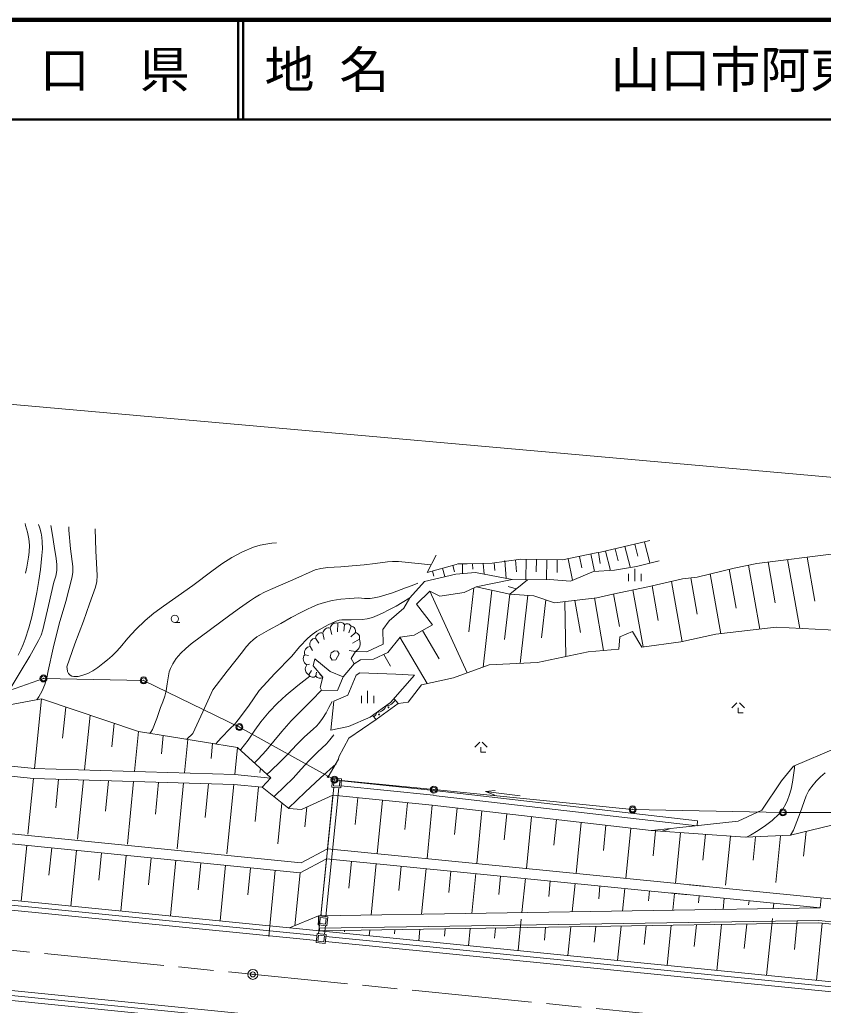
# Model space of a CAD drawing. Units: millimetres, scale not verified. Extents: x 40000 to 1780024, y 20000 to 394439.
# Drawn here: x 345868 to 426326, y 281328 to 380000 of the extents above; entities that cross this region are included whole.
import ezdxf
from ezdxf.enums import TextEntityAlignment as Align

# ---------------------------------------------------------------- set-up
doc = ezdxf.new("R2010")
doc.units = ezdxf.units.MM
doc.header["$LTSCALE"] = 1000
doc.header["$PDMODE"] = 32
doc.header["$PDSIZE"] = 500
doc.linetypes.add('CHAIN', pattern=[18.5, 12, -1.5, 3.5, -1.5])
for name, color, linetype, lineweight in [('M-BGD', 7, 'Continuous', 13), ('M-BMK', 2, 'CHAIN', 13), ('M-BMK-ROW', 30, 'Continuous', 13), ('M-BMK-SRVR', 3, 'Continuous', 13), ('M-STR-HTXT', 7, 'Continuous', 13), ('M-TTL', 1, 'Continuous', 35), ('M-TTL-LINE', 7, 'Continuous', 50)]:
    doc.layers.add(name, color=color, linetype=linetype, lineweight=lineweight)
doc.layers.add('M-TTL-TXT', color=7, linetype='Continuous')
doc.styles.add('ＭＳ ゴシック', font='')
doc.styles.get('ＭＳ ゴシック').set_extended_font_data('MS Gothic')

msp = doc.modelspace()

# ---------------------------------------------------------------- linework, layer by layer
at = {"layer": 'M-BGD'}
for p, q in [((346455, 329378), (346403, 329550)), ((346651, 328693), (346455, 329378)), ((346789, 328027), (346651, 328693)), ((347740, 329447), (347889, 329084)), ((347889, 329084), (348026, 328592)), ((348026, 328592), (348093, 328196)), ((349001, 329351), (349141, 328403)), ((350778, 328888), (350786, 329215)), ((350965, 327038), (350778, 328888)), ((353409, 329015), (353488, 326838)), ((346846, 327385), (346789, 328027)), ((348093, 328196), (348133, 327740)), ((348133, 327740), (348136, 327040)), ((349141, 328403), (349309, 327285)), ((371571, 327628), (371118, 327588)), ((408698, 327788), (404030, 326693)), ((408956, 325636), (408430, 327710)), ((408969, 327867), (408698, 327788)), ((346764, 326196), (346823, 326692)), ((346823, 326692), (346846, 327385)), ((348136, 327040), (348090, 326354)), ((349309, 327285), (349517, 326073)), ((351192, 325247), (350965, 327038)), ((353488, 326838), (353636, 324346)), ((368183, 326717), (367119, 326157)), ((369284, 327185), (368183, 326717)), ((369936, 327388), (369284, 327185)), ((370522, 327508), (369936, 327388)), ((371118, 327588), (370522, 327508)), ((403601, 326630), (400215, 325916)), ((404030, 326693), (403601, 326630)), ((403978, 325548), (403818, 326643)), ((405014, 324854), (404518, 326807)), ((405802, 325827), (405495, 327036)), ((406993, 325214), (406472, 327266)), ((407758, 326278), (407449, 327495)), ((346576, 325202), (346698, 325798)), ((346698, 325798), (346764, 326196)), ((348021, 325657), (347937, 324963)), ((348090, 326354), (348021, 325657)), ((349517, 326073), (349578, 325468)), ((367119, 326157), (366100, 325520)), ((381449, 325566), (382692, 325728)), ((382692, 325728), (383192, 325762)), ((383192, 325762), (383793, 325770)), ((383793, 325770), (385414, 325605)), ((386678, 324669), (387562, 326408)), ((396053, 325992), (393159, 325601)), ((393434, 324870), (393368, 325629)), ((394435, 325851), (394591, 324065)), ((395619, 324740), (395516, 325919)), ((400215, 325916), (396053, 325992)), ((396573, 325982), (396535, 323916)), ((397614, 325963), (397591, 324719)), ((398654, 325944), (398617, 323943)), ((399694, 325925), (399672, 324671)), ((400779, 326035), (401232, 323885)), ((401908, 326273), (402152, 325113)), ((403403, 324770), (403036, 326511)), ((407636, 325272), (409908, 325809)), ((427654, 326559), (419664, 325571)), ((421519, 321607), (420794, 325711)), ((422754, 325953), (423974, 319049)), ((425495, 321777), (424714, 326195)), ((346441, 324605), (346576, 325202)), ((347937, 324963), (347776, 323849)), ((349574, 324871), (349477, 324287)), ((349578, 325468), (349574, 324871)), ((351100, 324075), (351180, 324652)), ((351180, 324652), (351192, 325247)), ((365110, 324800), (363211, 323366)), ((366100, 325520), (365110, 324800)), ((373200, 323918), (375451, 324933)), ((375451, 324933), (376033, 325058)), ((376033, 325058), (376730, 325147)), ((376730, 325147), (377338, 325192)), ((377338, 325192), (378014, 325224)), ((378014, 325224), (379152, 325318)), ((379152, 325318), (380348, 325417)), ((380348, 325417), (381449, 325566)), ((385414, 325605), (387053, 325432)), ((386678, 324669), (389585, 325443)), ((387331, 324290), (387190, 324805)), ((388444, 324240), (388214, 325078)), ((389406, 324737), (389238, 325351)), ((389522, 324491), (391489, 324664)), ((389585, 325443), (389745, 325508)), ((389745, 325508), (390660, 325523)), ((390203, 325515), (390218, 324552)), ((393159, 325601), (390660, 325523)), ((391249, 325004), (391202, 325540)), ((391489, 324664), (395180, 323951)), ((392380, 324492), (392286, 325573)), ((401027, 323799), (403330, 324766)), ((403330, 324766), (405420, 324875)), ((405420, 324875), (407636, 325272)), ((407456, 323782), (407456, 325032)), ((413687, 324194), (417406, 325102)), ((417608, 321073), (416917, 324983)), ((417406, 325102), (419664, 325571)), ((418845, 325401), (419981, 318981)), ((347776, 323849), (347577, 322664)), ((349286, 323703), (348753, 321352)), ((349477, 324287), (349286, 323703)), ((350470, 321753), (351100, 324075)), ((353577, 323755), (353446, 323189)), ((353636, 324346), (353577, 323755)), ((370993, 322970), (373200, 323918)), ((384913, 322123), (386385, 323760)), ((386385, 323760), (389522, 324491)), ((395180, 323951), (391578, 323231)), ((394939, 322497), (396724, 323909)), ((395180, 323951), (396724, 323909)), ((396724, 323909), (398919, 323948)), ((398919, 323948), (401027, 323799)), ((406831, 323782), (406831, 324532)), ((408081, 323782), (408081, 324532)), ((408753, 323234), (412235, 324011)), ((411124, 323763), (412190, 317732)), ((412235, 324011), (413687, 324194)), ((413709, 320470), (413064, 324116)), ((414997, 324514), (416054, 318530)), ((347577, 322664), (347352, 321485)), ((353446, 323189), (352864, 321533)), ((363211, 323366), (361163, 321934)), ((369880, 322411), (370362, 322674)), ((370362, 322674), (370993, 322970)), ((383196, 322623), (384509, 323109)), ((384509, 323109), (385158, 323368)), ((385158, 323368), (385739, 323604)), ((386947, 322777), (385586, 321492)), ((387936, 322279), (386947, 322777)), ((386947, 322777), (390671, 314605)), ((391578, 323231), (390365, 322641)), ((390842, 318717), (391335, 323113)), ((394939, 322497), (391578, 323231)), ((393143, 322890), (392279, 315187)), ((395590, 323012), (394775, 323243)), ((405261, 322490), (408753, 323234)), ((407267, 322918), (408276, 317212)), ((409810, 319867), (409197, 323329)), ((349809, 319505), (350470, 321753)), ((361163, 321934), (360257, 321298)), ((367883, 321091), (368865, 321780)), ((368865, 321780), (369368, 322105)), ((369368, 322105), (369880, 322411)), ((376384, 321667), (377145, 321858)), ((377145, 321858), (378032, 321993)), ((378032, 321993), (378932, 322069)), ((378932, 322069), (379779, 322114)), ((379779, 322114), (380378, 322060)), ((380378, 322060), (380961, 322066)), ((380961, 322066), (381357, 322115)), ((381357, 322115), (381849, 322216)), ((381849, 322216), (383196, 322623)), ((384176, 321656), (384913, 322123)), ((384335, 321087), (384913, 322123)), ((390365, 322641), (387936, 322279)), ((394420, 317937), (394932, 322499)), ((397339, 322336), (394939, 322497)), ((396751, 322375), (395986, 315556)), ((399416, 321626), (397339, 322336)), ((398108, 318132), (398534, 321928)), ((403639, 322133), (399416, 321626)), ((400463, 321752), (400553, 316236)), ((402011, 318661), (401444, 321869)), ((403405, 322105), (404334, 316850)), ((403639, 322133), (405261, 322490)), ((405910, 319264), (405337, 322507)), ((347352, 321485), (347068, 320217)), ((348753, 321352), (348196, 318919)), ((352864, 321533), (352261, 319771)), ((360257, 321298), (359295, 320580)), ((366917, 320371), (367883, 321091)), ((374083, 320680), (374623, 320953)), ((374623, 320953), (375170, 321208)), ((375170, 321208), (375725, 321439)), ((375725, 321439), (376384, 321667)), ((382201, 320584), (382840, 320909)), ((382840, 320909), (383546, 321287)), ((382857, 319807), (384335, 321087)), ((383546, 321287), (384176, 321656)), ((385586, 321492), (387190, 319427)), ((347068, 320217), (346782, 319127)), ((352261, 319771), (351394, 317519)), ((358441, 319858), (357509, 318951)), ((359295, 320580), (358441, 319858)), ((364967, 318934), (366917, 320371)), ((372010, 319567), (373064, 320139)), ((373064, 320139), (374083, 320680)), ((377120, 319581), (377553, 319797)), ((377553, 319797), (377845, 319872)), ((377845, 319872), (378116, 319921)), ((378116, 319921), (379047, 319931)), ((379047, 319931), (380152, 319959)), ((380152, 319959), (380645, 320031)), ((380645, 320031), (381179, 320165)), ((381179, 320165), (381649, 320336)), ((381649, 320336), (382201, 320584)), ((382237, 318963), (382857, 319807)), ((346782, 319127), (346412, 317987)), ((348196, 318919), (348007, 318393)), ((349217, 317087), (349809, 319505)), ((357509, 318951), (356710, 318066)), ((361403, 319645), (361903, 319645)), ((363029, 317509), (364967, 318934)), ((369614, 318200), (370784, 318892)), ((370784, 318892), (372010, 319567)), ((375141, 318438), (375634, 318777)), ((375634, 318777), (376154, 319081)), ((376154, 319081), (376762, 319401)), ((376762, 319401), (377120, 319581)), ((376969, 319076), (377124, 318436)), ((377707, 319573), (377696, 318729)), ((378379, 319420), (378308, 318789)), ((379051, 319268), (378806, 318623)), ((382247, 317466), (382237, 318963)), ((387190, 319427), (385348, 318374)), ((387864, 316016), (386198, 318860)), ((407217, 318752), (405966, 318220)), ((408148, 317195), (407217, 318752)), ((421612, 319169), (415562, 318474)), ((428107, 318840), (421612, 319169)), ((346412, 317987), (346219, 317465)), ((347766, 317847), (346892, 316268)), ((348007, 318393), (347766, 317847)), ((356710, 318066), (355928, 317153)), ((368953, 317645), (369242, 317914)), ((369242, 317914), (369614, 318200)), ((373896, 317218), (374719, 318085)), ((374719, 318085), (375141, 318438)), ((375494, 318083), (375817, 317595)), ((376232, 318579), (376366, 317940)), ((379465, 318625), (379020, 318200)), ((379878, 317982), (379204, 317566)), ((383961, 318195), (382734, 316642)), ((383942, 318193), (386670, 313536)), ((385348, 318374), (383961, 318195)), ((405966, 318220), (405840, 316993)), ((415562, 318474), (412052, 317713)), ((345986, 316909), (345709, 316378)), ((346219, 317465), (345986, 316909)), ((348721, 314816), (349217, 317087)), ((351394, 317519), (350594, 315199)), ((355928, 317153), (355525, 316710)), ((361985, 316567), (362489, 317055)), ((362489, 317055), (363029, 317509)), ((368182, 316730), (368554, 317203)), ((368554, 317203), (368953, 317645)), ((373121, 316291), (373896, 317218)), ((374955, 317256), (375171, 316842)), ((377058, 316613), (377383, 316824)), ((377383, 316824), (377693, 316768)), ((377693, 316768), (377864, 316504)), ((379478, 316746), (378847, 316849)), ((379064, 316055), (379478, 316746)), ((379478, 316746), (380623, 316705)), ((380623, 316705), (382247, 317466)), ((402790, 316704), (405840, 316993)), ((412052, 317713), (408148, 317195)), ((346892, 316268), (345919, 314684)), ((354663, 315906), (354186, 315535)), ((355114, 316301), (354663, 315906)), ((355525, 316710), (355114, 316301)), ((361185, 315507), (361533, 316033)), ((361533, 316033), (361985, 316567)), ((366648, 314780), (368182, 316730)), ((371405, 314535), (373121, 316291)), ((374415, 316430), (374773, 316358)), ((375403, 316014), (375244, 315299)), ((376966, 314749), (375403, 316014)), ((376952, 316200), (377058, 316613)), ((377168, 315892), (376952, 316200)), ((377535, 315906), (377168, 315892)), ((377864, 316504), (377535, 315906)), ((379352, 315524), (379064, 316055)), ((379998, 315905), (379352, 315524)), ((381277, 315964), (379998, 315905)), ((382734, 316642), (381277, 315964)), ((383002, 315278), (382317, 316448)), ((397717, 315644), (402790, 316704)), ((348569, 314126), (348721, 314816)), ((350594, 315199), (350604, 315054)), ((350604, 315054), (350667, 314743)), ((352673, 314541), (353205, 314823)), ((353205, 314823), (353693, 315155)), ((353693, 315155), (354186, 315535)), ((360844, 314702), (360965, 315057)), ((360965, 315057), (361185, 315507)), ((365204, 312917), (366648, 314780)), ((374621, 315417), (374877, 315487)), ((374827, 314404), (375097, 314841)), ((375244, 315299), (376217, 314188)), ((378249, 314224), (379352, 315524)), ((389296, 314108), (392857, 315396)), ((392857, 315396), (397717, 315644)), ((345919, 314684), (345000, 313189)), ((348376, 313454), (348569, 314126)), ((350667, 314743), (350749, 314558)), ((350749, 314558), (350917, 314371)), ((350917, 314371), (351084, 314289)), ((351084, 314289), (351279, 314248)), ((351279, 314248), (351714, 314261)), ((351714, 314261), (352074, 314333)), ((352074, 314333), (352673, 314541)), ((360635, 313520), (360719, 314117)), ((360719, 314117), (360844, 314702)), ((369854, 312837), (371405, 314535)), ((373725, 313327), (374932, 314265)), ((375522, 314296), (375594, 314676)), ((376217, 314188), (375924, 314478)), ((376217, 314188), (375958, 313154)), ((378249, 314224), (376966, 314749)), ((377693, 312857), (378249, 314224)), ((379554, 314367), (378720, 312371)), ((379937, 314602), (379554, 314367)), ((383511, 314482), (379937, 314602)), ((383007, 311630), (385394, 314384)), ((385394, 314384), (383511, 314482)), ((386111, 313415), (389296, 314108)), ((347799, 312222), (348122, 312808)), ((348122, 312808), (348376, 313454)), ((360384, 312287), (360525, 312825)), ((360525, 312825), (360635, 313520)), ((364191, 310712), (365204, 312917)), ((368770, 311286), (369854, 312837)), ((372535, 312367), (373725, 313327)), ((375119, 311870), (376095, 312887)), ((375958, 313154), (376095, 312887)), ((376095, 312887), (377693, 312857)), ((380700, 311562), (380700, 312812)), ((384776, 311672), (386111, 313415)), ((348045, 311996), (343995, 311255)), ((347351, 305034), (348045, 311996)), ((347583, 311910), (347799, 312222)), ((348045, 311996), (357770, 308749)), ((360190, 311721), (360384, 312287)), ((371692, 311562), (372535, 312367)), ((374076, 310834), (375119, 311870)), ((378720, 312371), (377328, 311774)), ((380075, 311562), (380075, 312312)), ((381325, 311562), (381325, 312312)), ((383764, 311542), (383345, 312020)), ((350166, 308072), (350476, 311184)), ((359608, 310049), (359979, 311157)), ((359979, 311157), (360190, 311721)), ((367754, 309904), (368770, 311286)), ((370849, 310704), (371692, 311562)), ((373035, 309794), (374076, 310834)), ((376536, 310607), (376826, 311132)), ((376826, 311132), (377150, 311744)), ((377328, 311774), (377027, 308888)), ((380955, 310164), (383007, 311630)), ((381568, 309930), (383764, 311542)), ((383764, 311542), (384776, 311672)), ((417679, 311621), (417179, 311121)), ((417804, 311121), (417804, 310621)), ((417929, 311621), (418429, 311121)), ((352361, 304886), (352908, 310372)), ((359150, 308941), (359608, 310049)), ((363218, 308544), (364191, 310712)), ((367358, 309455), (367754, 309904)), ((370006, 309719), (370849, 310704)), ((375828, 309551), (376187, 310032)), ((376187, 310032), (376536, 310607)), ((378787, 309230), (380955, 310164)), ((378838, 308056), (381568, 309930)), ((381196, 310336), (381568, 309930)), ((417804, 310621), (418304, 310621)), ((355103, 307187), (355339, 309561)), ((358991, 308676), (359150, 308941)), ((366033, 308091), (366943, 309022)), ((366943, 309022), (367358, 309455)), ((368730, 307887), (369408, 308884)), ((369408, 308884), (370006, 309719)), ((372101, 308753), (373035, 309794)), ((374362, 308186), (375283, 309003)), ((375283, 309003), (375573, 309280)), ((375573, 309280), (375828, 309551)), ((377027, 308888), (378787, 309230)), ((357371, 304739), (357771, 308749)), ((367660, 307148), (357770, 308749)), ((358910, 308564), (358991, 308676)), ((360060, 306507), (360243, 308349)), ((362381, 304591), (362716, 307948)), ((362617, 307964), (363218, 308544)), ((365517, 307495), (366033, 308091)), ((368014, 306920), (368730, 307887)), ((371325, 307766), (372101, 308753)), ((373567, 307388), (374362, 308186)), ((376597, 307493), (376915, 307911)), ((376915, 307911), (377320, 308396)), ((377831, 306188), (378838, 308056)), ((365037, 306033), (365188, 307548)), ((367660, 307148), (367391, 304444)), ((367660, 307148), (371000, 304090)), ((367968, 306866), (368014, 306920)), ((370553, 306848), (371325, 307766)), ((372744, 306514), (373567, 307388)), ((375696, 306677), (376597, 307493)), ((391925, 307655), (391425, 307155)), ((392050, 307155), (392050, 306655)), ((392175, 307655), (392675, 307155)), ((423356, 305259), (427574, 307080)), ((332307, 306531), (347351, 305032)), ((369361, 305590), (369738, 305966)), ((369738, 305966), (370553, 306848)), ((371935, 305705), (372744, 306514)), ((374836, 305842), (375696, 306677)), ((377785, 305982), (376740, 304215)), ((377785, 305982), (377831, 306188)), ((392050, 306655), (392550, 306655)), ((331681, 305588), (347251, 304037)), ((367391, 304444), (347281, 305036)), ((369920, 304617), (369963, 305040)), ((370996, 304806), (371935, 305705)), ((373256, 304061), (374042, 304968)), ((374042, 304968), (374836, 305842)), ((375995, 304088), (377539, 305512)), ((422134, 303785), (423356, 305259)), ((423345, 304356), (423428, 305053)), ((423428, 305053), (423440, 305153)), ((423440, 305153), (423451, 305258)), ((346696, 298464), (347251, 304037)), ((367291, 303446), (347251, 304037)), ((349756, 303963), (349470, 301089)), ((367391, 304441), (370993, 304082)), ((370159, 303173), (371000, 304090)), ((370617, 304440), (370996, 304806)), ((371452, 302338), (373256, 304061)), ((374458, 302656), (375995, 304088)), ((377203, 304077), (377114, 303181)), ((378098, 303986), (377203, 304077)), ((377337, 303912), (377278, 303315)), ((377934, 303852), (377337, 303912)), ((378098, 303986), (378009, 303090)), ((423241, 303663), (423345, 304356)), ((426050, 304205), (425624, 303782)), ((426506, 304601), (426050, 304205)), ((352261, 303889), (351671, 297968)), ((354767, 303815), (354463, 300768)), ((356646, 297472), (357271, 303741)), ((359455, 300446), (359776, 303668)), ((361622, 296977), (362281, 303594)), ((364448, 300124), (364786, 303520)), ((366597, 296481), (367291, 303446)), ((367291, 303446), (370148, 303161)), ((369432, 299715), (369779, 303198)), ((370148, 303161), (372809, 301034)), ((377312, 303161), (376030, 290293)), ((377810, 303110), (376524, 290211)), ((378009, 303090), (377114, 303181)), ((377875, 303255), (377278, 303315)), ((377934, 303852), (377875, 303255)), ((387283, 302348), (378029, 303289)), ((387333, 302846), (378078, 303787)), ((420158, 300864), (422134, 303785)), ((422917, 302333), (423101, 302978)), ((423101, 302978), (423241, 303663)), ((425174, 303248), (424880, 302823)), ((425624, 303782), (425174, 303248)), ((371330, 302228), (371452, 302338)), ((372783, 301055), (374458, 302656)), ((374076, 300930), (377233, 302365)), ((376698, 297000), (377233, 302365)), ((387181, 301353), (377233, 302365)), ((379453, 299432), (379720, 302112)), ((413688, 299303), (387296, 302347)), ((413746, 299800), (387353, 302843)), ((392514, 302728), (393483, 302840)), ((395982, 302293), (392514, 302728)), ((392514, 302728), (393425, 302380)), ((422740, 301860), (422917, 302333)), ((424597, 302302), (424005, 300610)), ((424880, 302823), (424597, 302302)), ((371723, 297496), (372130, 301577)), ((374076, 300930), (372809, 301034)), ((374406, 299208), (374602, 301169)), ((381674, 296504), (382208, 301859)), ((384428, 298931), (384695, 301606)), ((387181, 301353), (386649, 296008)), ((409104, 298825), (387181, 301353)), ((389401, 298414), (389666, 301067)), ((421919, 300511), (422271, 300971)), ((422271, 300971), (422572, 301493)), ((422572, 301493), (422740, 301860)), ((326780, 300308), (374047, 295598)), ((392149, 300780), (391624, 295512)), ((394373, 297879), (394633, 300494)), ((397117, 300208), (396599, 295017)), ((417798, 299753), (420158, 300864)), ((421194, 299824), (421919, 300511)), ((424005, 300610), (423346, 298876)), ((326681, 299313), (373947, 294602)), ((399344, 297345), (399601, 299921)), ((402084, 299635), (401575, 294521)), ((404316, 296811), (404569, 299348)), ((407052, 299062), (406550, 294025)), ((409130, 298828), (411677, 299083)), ((410193, 298750), (410925, 299008)), ((411677, 299083), (417798, 299753)), ((413746, 299800), (413688, 299303)), ((419808, 298815), (420551, 299332)), ((420551, 299332), (421194, 299824)), ((427180, 299358), (423040, 298347)), ((418520, 298170), (409104, 298825)), ((409288, 296286), (409538, 298795)), ((412033, 298621), (411525, 293529)), ((414271, 295864), (414529, 298448)), ((417023, 298274), (416533, 293355)), ((423040, 298347), (418520, 298170)), ((418651, 298175), (419037, 298358)), ((419037, 298358), (419808, 298815)), ((419294, 295849), (419530, 298209)), ((422051, 298308), (421584, 293624)), ((423346, 298876), (423040, 298347)), ((423040, 298347), (423040, 298347)), ((424358, 296244), (424606, 298729)), ((346583, 297330), (346028, 291757)), ((349071, 297082), (348800, 294365)), ((351558, 296834), (351003, 291261)), ((354046, 296586), (353775, 293869)), ((356534, 296338), (355978, 290766)), ((359021, 296090), (358751, 293374)), ((374047, 295598), (376698, 297000)), ((376698, 297000), (414404, 293242)), ((361509, 295842), (360954, 290270)), ((363997, 295594), (363726, 292878)), ((366484, 295346), (365929, 289774)), ((368972, 295098), (368701, 292382)), ((376600, 296005), (373947, 294602)), ((376600, 296005), (376030, 290293)), ((376600, 296005), (412812, 292396)), ((379087, 295757), (378817, 293041)), ((381575, 295509), (381062, 290364)), ((384063, 295261), (383821, 292832)), ((371460, 294850), (370798, 288213)), ((373947, 294602), (373419, 289296)), ((386549, 295013), (386094, 290443)), ((389038, 294765), (388825, 292624)), ((391525, 294517), (391127, 290522)), ((394013, 294269), (393829, 292415)), ((326076, 293243), (375631, 288304)), ((326126, 293741), (491516, 277257)), ((396500, 294021), (396159, 290601)), ((398989, 293773), (398833, 292207)), ((401476, 293526), (401192, 290680)), ((403964, 293278), (403837, 291999)), ((412911, 293391), (427704, 291916)), ((326026, 292746), (375581, 287807)), ((406451, 293030), (406225, 290759)), ((408939, 292782), (408841, 291790)), ((411003, 292576), (426024, 291079)), ((411426, 292534), (411257, 290838)), ((413915, 292286), (413845, 291582)), ((426123, 292074), (426023, 291070)), ((416402, 292038), (416290, 290917)), ((418890, 291790), (418848, 291373)), ((421377, 291542), (421323, 290997)), ((375799, 290280), (372895, 289080)), ((375828, 290282), (375739, 289386)), ((375799, 290280), (375880, 288782)), ((376723, 290191), (375828, 290282)), ((426023, 291070), (375856, 290282)), ((375962, 290117), (375903, 289520)), ((376559, 290057), (375962, 290117)), ((376043, 290423), (376027, 290261)), ((376723, 290191), (376634, 289295)), ((376634, 289295), (375739, 289386)), ((375888, 289371), (375800, 288490)), ((425884, 289818), (375875, 289032)), ((425873, 289568), (375879, 288782)), ((376500, 289459), (375903, 289520)), ((376485, 289310), (376397, 288429)), ((376559, 290057), (376500, 289459)), ((396093, 289938), (395780, 286799)), ((398526, 289138), (398397, 287844)), ((401042, 289178), (400756, 286303)), ((403559, 289217), (403401, 287636)), ((406075, 289257), (405731, 285807)), ((408592, 289296), (408405, 287428)), ((411107, 289336), (410706, 285311)), ((413625, 289375), (413410, 287219)), ((416140, 289415), (415682, 284815)), ((418657, 289454), (418414, 287011)), ((421226, 290031), (420657, 284319)), ((423715, 289783), (423430, 286927)), ((426202, 289535), (425632, 283823)), ((425873, 289568), (466004, 285568)), ((425884, 289818), (427142, 289693)), ((375651, 288505), (375562, 287609)), ((376546, 288414), (375651, 288505)), ((375785, 288341), (375726, 287743)), ((376382, 288280), (375785, 288341)), ((376382, 288280), (376323, 287683)), ((376546, 288414), (376457, 287518)), ((376526, 288215), (491467, 276760)), ((378396, 288822), (378382, 288678)), ((380912, 288861), (380855, 288286)), ((383428, 288901), (383385, 288470)), ((385944, 288940), (385830, 287790)), ((388461, 288980), (388389, 288261)), ((390977, 289019), (390805, 287295)), ((393494, 289059), (393393, 288053)), ((376457, 287518), (375562, 287609)), ((376323, 287683), (375726, 287743)), ((376477, 287718), (491417, 276262)), ((292168, 287076), (490525, 267306)), ((325184, 284288), (490574, 267804)), ((325233, 284785), (490624, 268301))]:
    msp.add_line(p, q, dxfattribs=at)
for centre, radius in [((361403, 320020), 375), ((382792, 311149), 42.3), ((381839, 310448), 42.3), ((376740, 304215), 75), ((376740, 304215), 45), ((376740, 304215), 15)]:
    msp.add_circle(centre, radius, dxfattribs=at)
for centre, radius, start, end in [((376787, 318551), 556, 70.8275, 177.08769), ((377524, 319048), 556, 70.8275, 177.0877), ((377986, 319244), 431, 24.0871, 130.3473), ((378658, 319092), 431, 24.0871, 130.34729), ((379017, 318791), 478, 339.6032, 85.8634), ((375534, 317467), 617, 93.7311, 199.9913), ((376049, 318055), 556, 70.8275, 177.0877), ((379430, 318148), 478, 339.6032, 85.8634), ((378994, 317585), 969, 299.965, 24.1616), ((374995, 316641), 617, 93.7311, 199.9913), ((374919, 316005), 659, 139.8751, 243.12609), ((375125, 314992), 659, 139.8751, 243.12609), ((375215, 314611), 440, 208.04919, 314.3094), ((375910, 314503), 440, 208.04919, 314.3094), ((382553, 312267), 960, 270.1106, 338.08439), ((381647, 311620), 960, 270.11059, 340.9658), ((380741, 310973), 960, 306.8286, 340.96579)]:
    msp.add_arc(centre, radius, start, end, dxfattribs=at)
at = {"layer": 'M-BMK'}
msp.add_line((237896, 297505), (491020, 272285), dxfattribs=at)
at = {"layer": 'M-BMK-ROW'}
for p, q in [((348248, 314046), (327414, 306676)), ((358277, 313851), (348248, 314046)), ((367862, 309178), (358277, 313851)), ((377386, 303908), (367862, 309178)), ((387336, 302916), (377386, 303908)), ((407238, 300933), (387336, 302916)), ((422283, 300641), (407238, 300933)), ((427308, 300643), (422283, 300641))]:
    msp.add_line(p, q, dxfattribs=at)
for centre in [(348248, 314046), (358277, 313851), (367862, 309178), (377386, 303908), (387336, 302916), (407238, 300933), (422283, 300641)]:
    msp.add_circle(centre, 350, dxfattribs=at)
for p in [(348248, 314046), (358277, 313851), (367862, 309178), (377386, 303908), (387336, 302916), (407238, 300933), (422283, 300641)]:
    msp.add_point(p, dxfattribs=at)
at = {"layer": 'M-BMK-SRVR'}
msp.add_circle((369216, 284421), 500, dxfattribs=at)
msp.add_point((369216, 284421), dxfattribs=at)
at = {"layer": 'M-STR-HTXT'}
msp.add_line((296548, 345830), (479898, 329473), dxfattribs=at)
at = {"layer": 'M-TTL', "color": 2, "lineweight": 140}
msp.add_line((680000, 380000), (40000, 380000), dxfattribs=at)
at = {"layer": 'M-TTL-LINE'}
for p, q in [((367750, 380000), (367750, 370000)), ((368250, 380000), (368250, 370000)), ((40000, 370000), (680000, 370000))]:
    msp.add_line(p, q, dxfattribs=at)

# ---------------------------------------------------------------- texts
at = {"layer": 'M-TTL-TXT', "style": 'ＭＳ ゴシック'}
msp.add_text('山\u3000口\u3000県', height=3666, dxfattribs=at).set_placement((350375, 375000), align=Align.MIDDLE_CENTER)
for s, p in [('地 名', (370380, 375000)), ('山口市阿東蔵目喜', (405024, 375000))]:
    msp.add_text(s, height=3666, dxfattribs=at).set_placement(p, align=Align.MIDDLE_LEFT)

doc.saveas('drawing.dxf')
